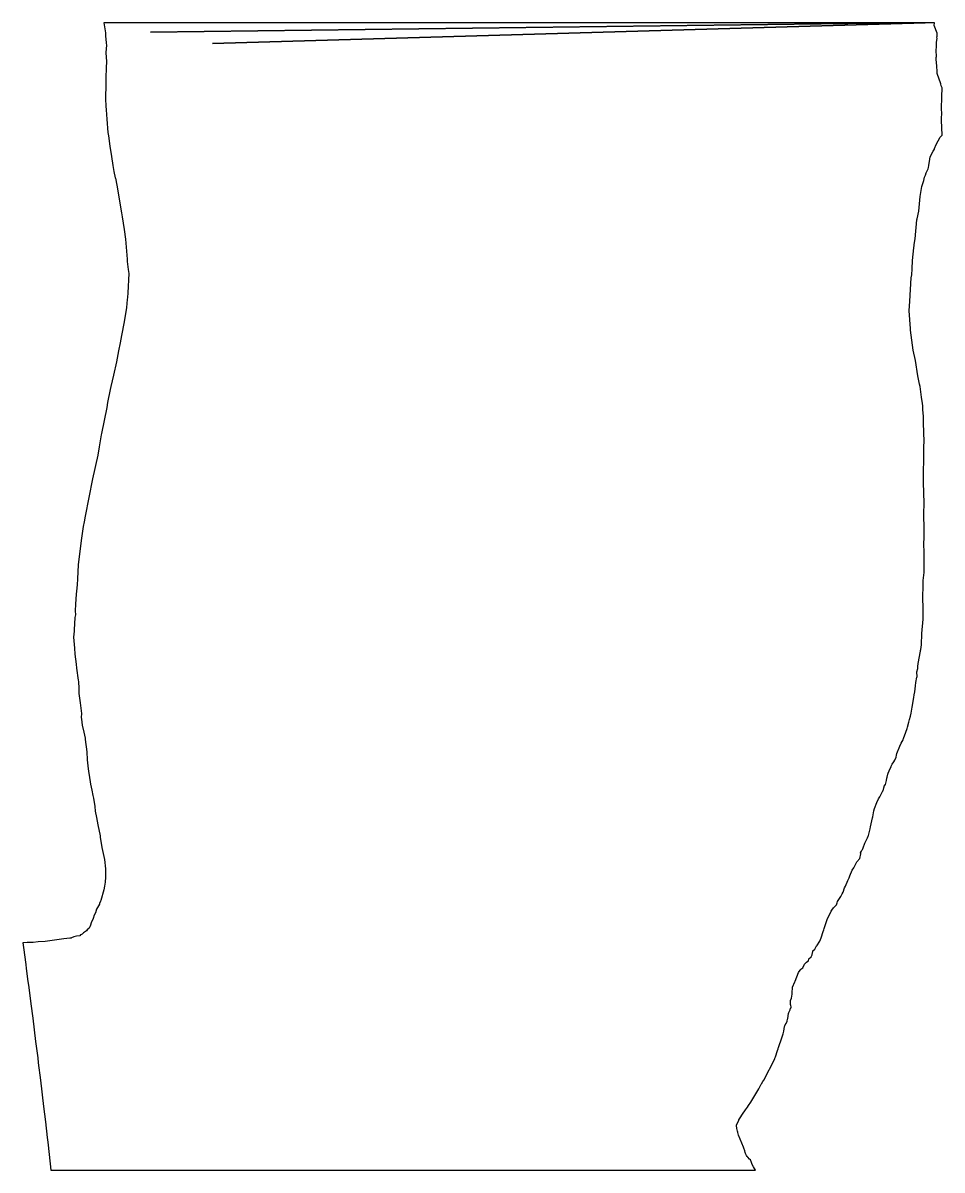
# Model space of a CAD drawing. Extents: x 10 to 156, y 0 to 183.
import ezdxf

# ---------------------------------------------------------------- set-up
doc = ezdxf.new("R2010")
doc.units = 0
doc.layers.add('20_60000', color=7, linetype='CONTINUOUS')

msp = doc.modelspace()

# ---------------------------------------------------------------- linework, layer by layer
at = {"layer": '20_60000', "color": 5}
msp.add_lwpolyline([(152.87401, 183.29401), (150.00401, 183.29401), (30.022, 181.81201), (29.982, 181.82001), (149.91801, 183.29301), (22.574, 183.29301), (22.726, 182.36501), (22.792, 181.72202), (22.824, 181.25401), (22.942, 180.13701), (22.96, 179.68001), (22.946, 179.231), (22.892, 178.537), (22.962, 177.11801), (22.897, 176.14001), (22.841, 174.511), (22.877, 173.55602), (22.821, 171.15201), (22.853, 169.97601), (22.894, 169.40302), (23.051, 167.92601), (23.205, 165.78201), (23.281, 165.26601), (23.492, 163.62502), (23.782, 161.97801), (23.987, 160.49001), (24.167, 159.578), (24.355, 158.55), (24.394, 158.48701), (24.609, 157.36501), (25.387, 152.966), (25.476, 152.32701), (25.817, 150.26801), (26, 148.748), (26.25, 145.53001), (26.283, 145.179), (26.435, 143.914), (26.548, 143.24301), (26.401, 140.16101), (26.307, 139.42201), (26.285, 139.121), (26.163, 137.847), (25.809, 135.53401), (25.368, 133.37001), (25.18, 132.18001), (24.902, 130.91701), (24.557, 129.134), (24.1, 127.037), (23.641, 125.19701), (23.541, 124.729), (23.143, 122.631), (23.006, 121.843), (22.15, 117.714), (22.104, 117.46201), (21.811, 115.54401), (21.573, 114.25301), (20.743, 110.452), (19.571, 104.491), (19.408, 103.581), (19.26, 102.85001), (18.964, 100.95801), (18.877, 100.187), (18.454, 96.688), (18.352, 94.465), (18.288, 93.52701), (18.182, 92.50401), (18.153, 92.033), (18.023, 90.41701), (17.971, 89.369), (17.999, 88.716), (17.94, 88.311), (17.824, 86.31001), (17.82, 86.091), (17.774, 85.64001), (17.705, 85.13901), (17.768, 84.567), (17.883, 83.372), (17.914, 82.44701), (18.121, 80.83), (18.181, 80.189), (18.447, 78.26701), (18.483, 78.064), (18.55, 76.953), (18.533, 76.163), (18.775, 74.67101), (18.967, 72.97601), (18.94, 72.33801), (18.967, 72.033), (19.092, 71.106), (19.355, 69.952), (19.545, 69.026), (19.565, 68.814), (19.829, 66.81001), (19.886, 65.575), (20.024, 64.119), (20.171, 63.364), (20.21, 63.125), (20.413, 61.656), (20.644, 60.688), (20.814, 59.854), (20.873, 59.433), (21.089, 58.086), (21.188, 57.35), (21.353, 56.328), (21.585, 55.193), (21.966, 53.435), (21.987, 53.19), (22.232, 51.532), (22.632, 49.641), (22.807, 48.127), (22.827, 47.902), (22.807, 46.784), (22.776, 46.029), (22.654, 45.381), (22.64, 45.362), (22.53, 44.804), (22.061, 43.063), (22.022, 42.955), (21.858, 42.596), (21.838, 42.469), (21.381, 41.676), (21.198, 41.09), (20.992, 40.75), (20.819, 40.212), (20.538, 39.519), (20.441, 39.116), (20.319, 38.87), (20.191, 38.662), (19.87, 38.377), (19.771, 38.205), (19.277, 37.888), (19.096, 37.685), (18.956, 37.626), (18.828, 37.609), (18.697, 37.445), (18.203, 37.38), (17.76, 37.263), (17.386, 37.121), (17.319, 37.078), (17.095, 37.068), (16.181, 36.953), (14.286, 36.667), (13.154, 36.551), (12.073, 36.482), (11.247, 36.345), (10.357, 36.342), (10.284, 36.372), (9.762, 36.317), (9.632, 36.318), (9.736, 35.57), (10.068, 32.856), (10.166, 32.196), (10.43, 30.121), (10.512, 29.538), (10.948, 26.171), (11.133, 24.658), (11.188, 24.292), (11.656, 20.522), (11.782, 19.442), (11.982, 17.917), (12.07, 17.148), (12.422, 14.374), (12.935, 10.163), (13.226, 7.694), (13.514, 5.193), (13.592, 4.438), (13.989, 0.999), (14.092, 0.006), (126.62901, 0.006), (126.299, 0.533), (126.09801, 0.904), (125.981, 1.222), (125.79501, 1.628), (125.65601, 1.756), (125.411, 2.058), (125.28901, 2.168), (125.204, 2.309), (125.037, 2.627), (124.97001, 2.827), (124.937, 3.09), (124.76801, 3.495), (124.70701, 3.668), (123.89201, 5.586), (123.784, 6.018), (123.801, 6.078), (123.731, 6.197), (123.701, 6.452), (123.64001, 6.637), (123.56901, 7.124), (123.57301, 7.2), (123.92801, 7.963), (123.952, 8.028), (124.77601, 9.246), (124.82301, 9.333), (125.01501, 9.627), (125.33801, 10.066), (125.495, 10.307), (125.84501, 10.855), (127.12801, 12.97), (127.24901, 13.21), (127.52801, 13.706), (127.58801, 13.787), (127.798, 14.16), (127.94, 14.391), (129.677, 17.768), (129.71701, 17.896), (129.80701, 18.111), (130.14801, 19.086), (130.235, 19.361), (130.259, 19.508), (130.304, 19.61), (130.81201, 21.131), (130.88901, 21.269), (131.02301, 21.782), (131.14601, 22.191), (131.25301, 22.928), (131.31601, 23.039), (131.328, 23.226), (131.51201, 23.439), (131.673, 23.792), (131.71301, 24.132), (131.76701, 24.246), (131.90401, 25.03), (131.94101, 25.189), (132.15201, 25.63), (132.16501, 25.717), (132.15201, 25.77), (132.24501, 25.863), (132.315, 26.05), (132.24501, 26.332), (132.20801, 26.389), (132.17801, 27.082), (132.35001, 27.451), (132.45601, 28.098), (132.48401, 28.485), (132.49701, 29.013), (132.543, 29.207), (132.87401, 30.062), (132.95201, 30.206), (133.49301, 31.55), (133.599, 31.706), (133.77501, 32.014), (133.83801, 32.04), (133.828, 32.085), (134.18901, 32.342), (134.43901, 32.891), (134.75401, 33.213), (134.79501, 33.236), (134.806, 33.266), (135.063, 33.439), (135.14801, 33.731), (135.48201, 34.086), (135.645, 34.397), (135.744, 34.778), (135.74501, 34.883), (135.79401, 35.01), (136.076, 35.298), (136.33301, 35.81), (136.42101, 35.831), (136.88101, 36.605), (137.095, 37.099), (137.43501, 38.139), (137.54501, 38.399), (137.576, 38.599), (138.08601, 40.023), (138.72301, 41.355), (138.815, 41.523), (139.05701, 41.88), (139.524, 42.41), (139.63, 42.723), (139.707, 42.897), (140.22401, 43.727), (140.472, 44.168), (140.59801, 44.43), (140.841, 45.088), (140.97601, 45.371), (141.33601, 46.253), (141.40201, 46.397), (141.55, 46.672), (141.705, 47.03), (142.048, 47.916), (142.30501, 48.295), (142.35901, 48.424), (142.76801, 49.136), (142.819, 49.238), (143.25101, 49.8), (143.41901, 50.546), (143.397, 50.695), (143.53801, 50.982), (143.63501, 51.147), (143.68201, 51.208), (143.832, 51.473), (144.10101, 52.225), (144.513, 53.097), (144.591, 53.338), (144.64401, 53.464), (144.91701, 54.53), (144.98401, 54.832), (145.16901, 55.802), (145.32301, 56.304), (145.33101, 56.463), (145.52301, 57.388), (145.64301, 57.79), (146.01201, 58.738), (146.27501, 59.331), (146.483, 59.632), (146.95201, 60.586), (146.98801, 60.619), (147.09401, 61.102), (147.14201, 61.216), (147.188, 61.368), (147.373, 61.605), (147.54601, 62.269), (147.582, 62.61), (147.658, 62.777), (147.76901, 63.266), (147.82701, 63.403), (147.959, 63.789), (148.26001, 64.496), (148.263, 64.539), (148.347, 64.658), (148.46101, 64.873), (148.72401, 65.23901), (148.867, 65.525), (149.056, 66.00201), (149.13301, 66.32401), (149.17801, 66.555), (149.64101, 67.75), (149.87201, 68.201), (150.17801, 68.771), (150.263, 68.952), (150.636, 69.96001), (150.83801, 70.575), (150.91101, 70.77), (151.11201, 71.57101), (151.203, 72.005), (151.369, 72.528), (151.48001, 73.01801), (151.621, 73.954), (151.92101, 75.514), (151.964, 75.913), (152.03401, 76.42101), (152.18401, 77.39201), (152.23201, 77.90401), (152.395, 78.77901), (152.41301, 78.839), (152.403, 79.604), (152.55901, 80.136), (152.53001, 80.482), (152.56601, 80.942), (152.968, 82.89001), (152.97101, 83.009), (153.01201, 83.161), (153.10301, 83.902), (153.18401, 85.728), (153.38301, 88.02801), (153.37201, 89.48601), (153.37201, 89.746), (153.38, 89.79301), (153.36801, 90.177), (153.31201, 91.04501), (153.32901, 91.484), (153.35101, 91.758), (153.36801, 93.13901), (153.41501, 94.193), (153.53601, 95.482), (153.528, 96.353), (153.548, 98.632), (153.55801, 98.702), (153.51501, 100.048), (153.548, 101.051), (153.54001, 101.66901), (153.57501, 102.399), (153.498, 104.82301), (153.548, 106.62901), (153.485, 108.16601), (153.45601, 109.939), (153.457, 111.968), (153.50201, 113.09601), (153.49501, 114.11001), (153.507, 115.591), (153.54401, 116.40301), (153.444, 119.339), (153.43401, 120.38701), (153.347, 121.506), (153.32001, 122.104), (153.26601, 122.479), (153.14801, 123.481), (152.897, 125.202), (152.79001, 125.56701), (152.54301, 126.894), (152.14101, 129.375), (151.79701, 131.03), (151.384, 134.218), (151.36201, 134.44901), (151.16301, 137.304), (151.27501, 138.847), (151.49701, 142.55), (151.56001, 143.033), (151.62901, 144.022), (151.69901, 145.34601), (151.90001, 147.369), (151.94701, 147.74001), (151.957, 147.89101), (152.09001, 148.79301), (152.399, 151.83501), (152.42601, 152.00401), (152.69301, 153.23901), (152.89001, 155.537), (153.19101, 157.18102), (153.472, 158.13901), (153.60201, 158.664), (153.789, 158.981), (153.895, 159.36101), (154.01801, 159.664), (154.17801, 159.983), (154.22501, 160.203), (154.30801, 160.50201), (154.44901, 161.54401), (154.51901, 161.89301), (155.009, 162.785), (155.19901, 163.151), (155.21301, 163.23801), (155.47401, 163.858), (156.121, 165.05602), (156.15701, 165.12201), (156.40501, 165.37801), (156.382, 166.61401), (156.34201, 167.70001), (156.34001, 168.08), (156.35201, 168.84401), (156.34401, 169.59201), (156.36601, 171.49301), (156.40501, 172.91501), (156.255, 173.26302), (156.218, 173.539), (155.63501, 175.19601), (155.60201, 175.50401), (155.58501, 176.45201), (155.464, 177.43501), (155.47, 177.76302), (155.511, 177.938), (155.485, 178.87901), (155.53601, 179.54601), (155.507, 179.82001), (155.52301, 180.19701), (155.62601, 180.81601), (155.58601, 181.03401), (155.62601, 181.173), (155.62601, 181.34901), (155.60701, 181.68401), (155.16901, 182.87901), (155.17401, 183.29301), (153.69801, 183.29401), (39.888, 180.026), (153.69701, 183.29401), (152.87401, 183.29401)], dxfattribs=at)

doc.saveas('drawing.dxf')
